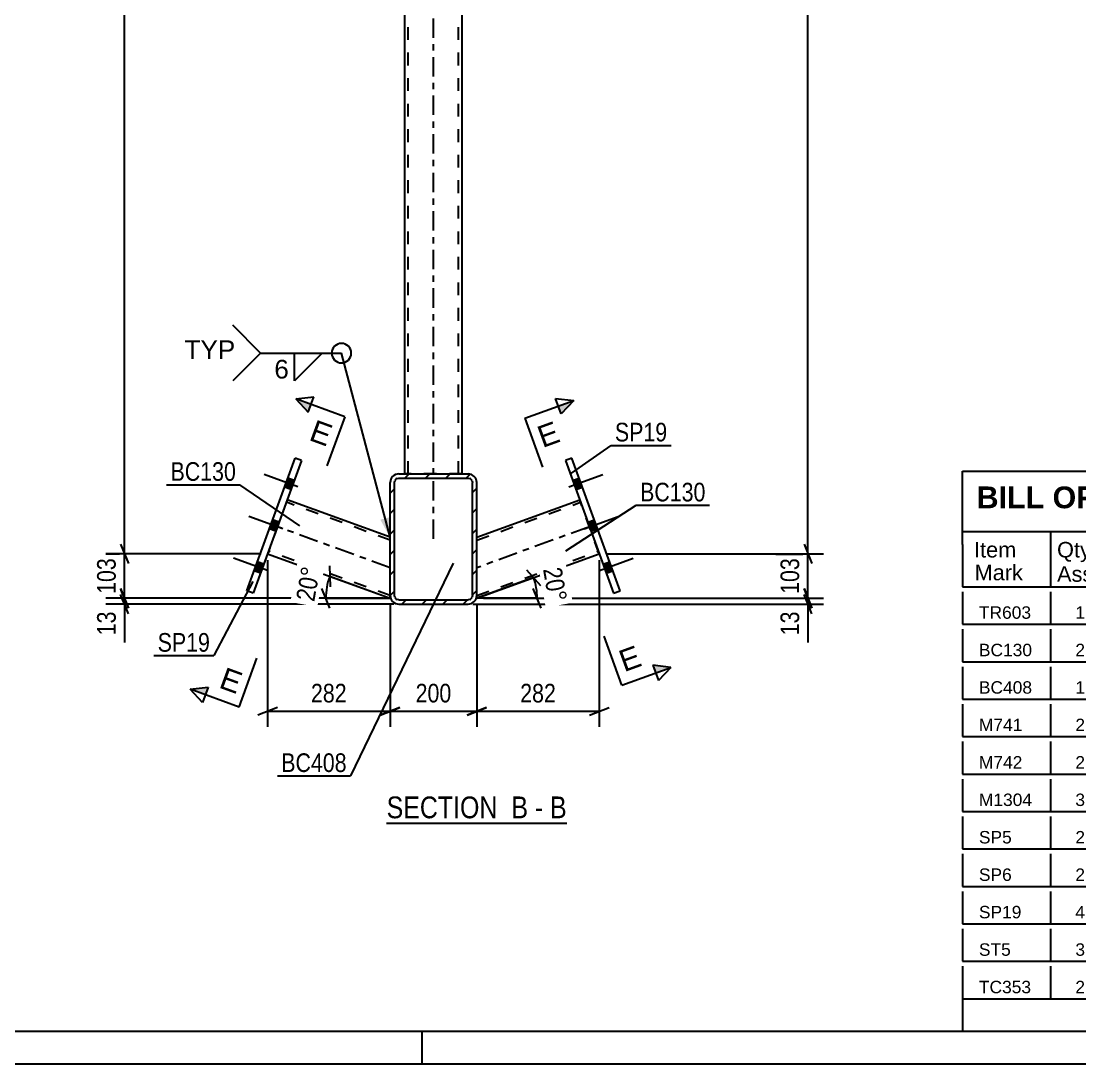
# Model space of a CAD drawing. Header units: millimetres. Extents: x 0 to 841, y 0 to 594.
# Drawn here: x 359.4 to 522, y 0 to 160.1 of the extents above; entities that cross this region are included whole.
import ezdxf

# ---------------------------------------------------------------- set-up
doc = ezdxf.new("R2010")
doc.units = ezdxf.units.MM
doc.linetypes.add('DXK_LINE_DOT2', pattern=[3.9198, 1.9599, -1.9599])
doc.linetypes.add('DXK_LINE_DOT3', pattern=[5.9187, 2.979, -0.9799, 0.9799, -0.9799])
doc.styles.add('Arial', font='arial.ttf', dxfattribs={"height": 0.2})
doc.styles.add('Arial Bold', font='arialbd.ttf', dxfattribs={"height": 0.2})
doc.styles.add('Arial Narrow', font='ARIALN.TTF', dxfattribs={"height": 0.2})

# ---------------------------------------------------------------- blocks, each defined once
blk = doc.blocks.new('Unknown-761543086-11718')
at = {"color": 7, "linetype": 'Continuous'}
for p, q in [((504, 91), (676, 91)), ((504, 79.75), (504, 91)), ((504, 81.75), (676, 81.75)), ((517.5, 81.75), (517.5, 73.25)), ((504, 79.75), (504, 74.75)), ((504, 74.75), (504, 73.25)), ((504, 73.25), (676, 73.25)), ((504, 72.48), (504, 67.5)), ((517.5, 72.48), (517.5, 67.5)), ((504, 67.5), (676, 67.5)), ((504, 66.73), (504, 61.75)), ((517.5, 66.73), (517.5, 61.75)), ((504, 61.75), (676, 61.75)), ((504, 60.98), (504, 56)), ((517.5, 60.98), (517.5, 56)), ((504, 56), (676, 56)), ((504, 55.23), (504, 50.25)), ((517.5, 55.23), (517.5, 50.25)), ((504, 50.25), (676, 50.25)), ((504, 49.48), (504, 44.5)), ((517.5, 49.48), (517.5, 44.5)), ((504, 44.5), (676, 44.5)), ((504, 43.73), (504, 38.75)), ((517.5, 43.73), (517.5, 38.75)), ((504, 38.75), (676, 38.75)), ((504, 37.98), (504, 33)), ((517.5, 37.98), (517.5, 33)), ((504, 33), (676, 33)), ((504, 32.23), (504, 27.25)), ((517.5, 32.23), (517.5, 27.25)), ((504, 27.25), (676, 27.25)), ((504, 26.48), (504, 21.5)), ((517.5, 26.48), (517.5, 21.5)), ((504, 21.5), (676, 21.5)), ((504, 20.73), (504, 15.75)), ((517.5, 20.73), (517.5, 15.75)), ((504, 15.75), (676, 15.75)), ((504, 14.98), (504, 10)), ((517.5, 14.98), (517.5, 10)), ((504, 10), (676, 10)), ((504, 10), (676, 10)), ((504, 10), (504, 5)), ((504, 5), (676, 5))]:
    blk.add_line(p, q, dxfattribs=at)
at = {"color": 7}
for s, height, style, p in [('BILL OF MATERIALS', 3.3405, 'Arial Bold', (506.15, 85.31)), ('Mark', 2.388, 'Arial', (505.84, 74.25))]:
    blk.add_text(s, height=height, dxfattribs=dict(at, style=style)).set_placement(p)
at = {"color": 7, "linetype": 'Continuous', "style": 'Arial'}
for s, height, p in [('Item', 2.388, (505.75, 77.75)), ('Qty./', 2.388, (518.5, 77.75)), ('Assembly', 2.388, (518.5, 74.02)), ('TR603', 1.91, (506.5, 68.34)), ('1', 1.91, (521.31, 68.34)), ('BC130', 1.91, (506.5, 62.59)), ('2', 1.91, (521.31, 62.59)), ('BC408', 1.91, (506.5, 56.84)), ('1', 1.91, (521.31, 56.84)), ('M741', 1.91, (506.5, 51.09)), ('2', 1.91, (521.31, 51.09)), ('M742', 1.91, (506.5, 45.34)), ('2', 1.91, (521.31, 45.34)), ('M1304', 1.91, (506.5, 39.59)), ('3', 1.91, (521.31, 39.59)), ('SP5', 1.91, (506.5, 33.84)), ('2', 1.91, (521.31, 33.84)), ('SP6', 1.91, (506.5, 28.09)), ('2', 1.91, (521.31, 28.09)), ('SP19', 1.91, (506.5, 22.34)), ('4', 1.91, (521.31, 22.34)), ('ST5', 1.91, (506.5, 16.59)), ('32', 1.91, (521.31, 16.59)), ('TC353', 1.91, (506.5, 10.84)), ('2', 1.91, (521.31, 10.84))]:
    blk.add_text(s, height=height, dxfattribs=at).set_placement(p)
blk = doc.blocks.new('Unknown-761543086-1133')
at = {"color": 5, "linetype": 'Continuous'}
for p, q in [((5, 5), (836, 5)), ((421, 0), (421, 5)), ((0, 0), (841, 0))]:
    blk.add_line(p, q, dxfattribs=at)
blk = doc.blocks.new('Unknown-761543086-14 - 3516')
at = {"color": 6, "linetype": 'Continuous'}
blk.add_line((415.56, 36.96), (443.21, 36.96), dxfattribs=at)
at = {"color": 0, "linetype": 'Continuous'}
for points in [[(433.67, 37.71), (433.67, 41.21), (415.56, 41.21), (415.56, 37.71)], [(437.28, 37.71), (437.28, 41.21), (434.72, 41.21), (434.72, 37.71)], [(439.6, 37.71), (439.6, 41.21), (438.33, 41.21), (438.33, 37.71)], [(443.21, 37.71), (443.21, 41.21), (440.65, 41.21), (440.65, 37.71)]]:
    blk.add_wipeout(points, dxfattribs=at)
at = {"color": 7, "linetype": 'Continuous', "style": 'Arial Narrow'}
for s, p in [('SECTION ', (415.56, 37.71)), ('B', (434.72, 37.71)), ('B', (440.65, 37.71)), ('-', (438.33, 37.71))]:
    blk.add_text(s, height=3.34, dxfattribs=at).set_placement(p)
blk = doc.blocks.new('Part-761543086-3535 - 3516')
at = {"color": 7, "linetype": 'DXK_LINE_DOT2'}
for p, q in [((400.3, 86.59), (397.29, 78.32)), ((416.08, 80.42), (400.16, 86.22)), ((416.08, 80.78), (416.08, 80.85)), ((416.08, 71.92), (416.08, 80.85)), ((416.08, 71.91), (397.42, 78.7))]:
    blk.add_line(p, q, dxfattribs=at)
at = {"color": 2, "linetype": 'Continuous'}
for p, q in [((416.08, 80.85), (400.3, 86.59)), ((397.29, 78.32), (416.08, 71.48)), ((416.08, 71.48), (416.08, 71.92))]:
    blk.add_line(p, q, dxfattribs=at)
at = {"color": 7, "linetype": 'DXK_LINE_DOT3'}
blk.add_line((416.08, 76.17), (398.79, 82.46), dxfattribs=at)
blk = doc.blocks.new('Part-761543086-3619 - 3516')
at = {"color": 7, "linetype": 'DXK_LINE_DOT3'}
blk.add_line((422.75, 80.59), (422.75, 293.25), dxfattribs=at)
at = {"color": 2, "linetype": 'Continuous'}
for p, q in [((418.35, 208.17), (418.35, 283.25)), ((427.15, 208.17), (427.15, 283.25)), ((418.35, 186.14), (418.35, 186.74)), ((427.15, 186.14), (427.15, 186.74)), ((418.35, 90.59), (418.35, 165.67)), ((427.15, 90.59), (427.15, 165.67))]:
    blk.add_line(p, q, dxfattribs=at)
at = {"color": 7, "linetype": 'DXK_LINE_DOT2'}
for p, q in [((418.35, 283.25), (427.15, 283.25)), ((418.88, 90.59), (418.88, 283.25)), ((426.61, 90.59), (426.61, 283.25)), ((418.35, 186.74), (418.35, 208.17)), ((427.15, 186.74), (427.15, 208.17)), ((418.35, 165.67), (418.35, 186.14)), ((427.15, 165.67), (427.15, 186.14)), ((427.15, 90.59), (418.35, 90.59)), ((418.35, 90.59), (418.43, 90.59))]:
    blk.add_line(p, q, dxfattribs=at)
blk = doc.blocks.new('Part-761543086-3570 - 3516')
at = {"color": 2, "linetype": 'Continuous'}
for p, q in [((429.41, 80.85), (445.2, 86.59)), ((429.41, 71.48), (448.21, 78.32)), ((429.41, 71.55), (429.41, 71.92)), ((429.41, 71.55), (429.41, 71.48))]:
    blk.add_line(p, q, dxfattribs=at)
at = {"color": 7, "linetype": 'DXK_LINE_DOT2'}
for p, q in [((429.41, 80.42), (445.34, 86.22)), ((448.21, 78.32), (445.2, 86.59)), ((429.41, 80.78), (429.41, 80.85)), ((429.41, 71.92), (429.41, 80.85)), ((429.41, 71.91), (448.07, 78.7))]:
    blk.add_line(p, q, dxfattribs=at)
at = {"color": 7, "linetype": 'DXK_LINE_DOT3'}
blk.add_line((446.7, 82.46), (429.41, 76.17), dxfattribs=at)
blk = doc.blocks.new('Part-761543086-3580 - 3516')
at = {"color": 2, "linetype": 'Continuous'}
for p, q in [((394.08, 72.64), (401.5, 93)), ((402.5, 92.64), (401.5, 93)), ((402.5, 92.64), (395.09, 72.28)), ((395.09, 72.28), (394.08, 72.64))]:
    blk.add_line(p, q, dxfattribs=at)
blk = doc.blocks.new('Part-761543086-3585 - 3516')
at = {"color": 2, "linetype": 'Continuous'}
for p, q in [((444, 93), (443, 92.64)), ((451.41, 72.64), (444, 93)), ((443, 92.64), (450.41, 72.28)), ((450.41, 72.28), (451.41, 72.64))]:
    blk.add_line(p, q, dxfattribs=at)
blk = doc.blocks.new('Bolt-761543086-3603 - 3516')
at = {"linetype": 'Continuous'}
for points in [[(400.88, 88.19), (401.38, 89.57), (400.38, 89.93), (399.88, 88.56)], [(400.88, 88.19), (401.38, 89.57), (400.38, 89.93), (399.88, 88.56)], [(400.88, 88.19), (401.38, 89.57), (400.38, 89.93), (399.88, 88.56)], [(398.54, 81.77), (399.04, 83.15), (398.04, 83.51), (397.54, 82.13)], [(398.54, 81.77), (399.04, 83.15), (398.04, 83.51), (397.54, 82.13)], [(396.2, 75.35), (396.71, 76.73), (395.7, 77.09), (395.2, 75.71)], [(396.2, 75.35), (396.71, 76.73), (395.7, 77.09), (395.2, 75.71)], [(396.2, 75.35), (396.71, 76.73), (395.7, 77.09), (395.2, 75.71)]]:
    blk.add_hatch(color=1, dxfattribs=at).paths.add_polyline_path(points)
at = {"color": 1, "linetype": 'Continuous'}
for p, q in [((401.94, 88.58), (396.74, 90.48)), ((401.94, 88.58), (396.74, 90.48)), ((401.94, 88.58), (396.74, 90.48)), ((401.38, 89.57), (400.38, 89.93)), ((401.38, 89.57), (400.38, 89.93)), ((401.38, 89.57), (400.38, 89.93)), ((400.88, 88.19), (399.88, 88.56)), ((400.88, 88.19), (399.88, 88.56)), ((400.88, 88.19), (399.88, 88.56)), ((399.61, 82.16), (394.41, 84.06)), ((399.61, 82.16), (394.41, 84.06)), ((399.04, 83.15), (398.04, 83.51)), ((399.04, 83.15), (398.04, 83.51)), ((398.54, 81.77), (397.54, 82.13)), ((398.54, 81.77), (397.54, 82.13)), ((397.27, 75.74), (392.07, 77.63)), ((397.27, 75.74), (392.07, 77.63)), ((397.27, 75.74), (392.07, 77.63)), ((396.71, 76.73), (395.7, 77.09)), ((396.71, 76.73), (395.7, 77.09)), ((396.71, 76.73), (395.7, 77.09)), ((396.2, 75.35), (395.2, 75.71)), ((396.2, 75.35), (395.2, 75.71)), ((396.2, 75.35), (395.2, 75.71))]:
    blk.add_line(p, q, dxfattribs=at)
blk = doc.blocks.new('Bolt-761543086-3604 - 3516')
at = {"linetype": 'Continuous'}
for points in [[(444.12, 89.57), (444.62, 88.19), (445.62, 88.56), (445.12, 89.93)], [(444.12, 89.57), (444.62, 88.19), (445.62, 88.56), (445.12, 89.93)], [(444.12, 89.57), (444.62, 88.19), (445.62, 88.56), (445.12, 89.93)], [(446.45, 83.15), (446.95, 81.77), (447.96, 82.13), (447.46, 83.51)], [(446.45, 83.15), (446.95, 81.77), (447.96, 82.13), (447.46, 83.51)], [(448.79, 76.73), (449.29, 75.35), (450.29, 75.71), (449.79, 77.09)], [(448.79, 76.73), (449.29, 75.35), (450.29, 75.71), (449.79, 77.09)], [(448.79, 76.73), (449.29, 75.35), (450.29, 75.71), (449.79, 77.09)]]:
    blk.add_hatch(color=1, dxfattribs=at).paths.add_polyline_path(points)
at = {"color": 1, "linetype": 'Continuous'}
for p, q in [((443.55, 88.58), (448.75, 90.48)), ((443.55, 88.58), (448.75, 90.48)), ((443.55, 88.58), (448.75, 90.48)), ((444.12, 89.57), (445.12, 89.93)), ((444.12, 89.57), (445.12, 89.93)), ((444.12, 89.57), (445.12, 89.93)), ((444.62, 88.19), (445.62, 88.56)), ((444.62, 88.19), (445.62, 88.56)), ((444.62, 88.19), (445.62, 88.56)), ((445.89, 82.16), (451.09, 84.06)), ((445.89, 82.16), (451.09, 84.06)), ((446.45, 83.15), (447.46, 83.51)), ((446.45, 83.15), (447.46, 83.51)), ((446.95, 81.77), (447.96, 82.13)), ((446.95, 81.77), (447.96, 82.13)), ((448.23, 75.74), (453.43, 77.63)), ((448.23, 75.74), (453.43, 77.63)), ((448.23, 75.74), (453.43, 77.63)), ((448.79, 76.73), (449.79, 77.09)), ((448.79, 76.73), (449.79, 77.09)), ((448.79, 76.73), (449.79, 77.09)), ((449.29, 75.35), (450.29, 75.71)), ((449.29, 75.35), (450.29, 75.71)), ((449.29, 75.35), (450.29, 75.71))]:
    blk.add_line(p, q, dxfattribs=at)
blk = doc.blocks.new('Part-761543086-3629 - 3516')
at = {"linetype": 'Continuous'}
h = blk.add_hatch(dxfattribs=at)
h.set_pattern_fill('', scale=0.7, style=0, pattern_type=0)
h.set_pattern_definition([(45, (416.0813, 71.9188), (-1.57154, 1.57154), [])])
h.paths.add_polyline_path([(416.08, 89.25), (416.08, 71.92), (416.18, 71.41), (416.47, 70.98), (416.9, 70.69), (417.41, 70.59), (428.08, 70.59), (428.59, 70.69), (429.02, 70.98), (429.31, 71.41), (429.41, 71.92), (429.41, 89.25), (429.31, 89.76), (429.02, 90.19), (428.59, 90.48), (428.08, 90.59), (417.41, 90.59), (416.9, 90.48), (416.47, 90.19), (416.18, 89.76)])
h.paths.add_polyline_path([(416.94, 89.72), (417.16, 89.87), (417.41, 89.92), (428.08, 89.92), (428.34, 89.87), (428.55, 89.72), (428.7, 89.51), (428.75, 89.25), (428.75, 71.92), (428.7, 71.66), (428.55, 71.45), (428.34, 71.3), (428.08, 71.25), (417.41, 71.25), (417.16, 71.3), (416.94, 71.45), (416.8, 71.66), (416.75, 71.92), (416.75, 89.25), (416.8, 89.51)])
at = {"color": 2, "linetype": 'Continuous'}
for p, q in [((416.18, 89.76), (416.08, 89.25)), ((416.75, 89.25), (416.8, 89.51)), ((417.41, 90.59), (416.9, 90.48)), ((417.16, 89.87), (417.41, 89.92)), ((417.41, 90.59), (417.41, 90.59)), ((417.41, 90.59), (428.08, 90.59)), ((417.41, 89.92), (417.41, 89.92)), ((417.41, 89.92), (428.08, 89.92)), ((428.08, 90.59), (428.08, 90.59)), ((428.59, 90.48), (428.08, 90.59)), ((428.08, 89.92), (428.08, 89.92)), ((428.08, 89.92), (428.34, 89.87)), ((428.7, 89.51), (428.75, 89.25)), ((429.41, 89.25), (429.31, 89.76)), ((416.08, 89.25), (416.08, 89.25)), ((416.08, 71.92), (416.08, 89.25)), ((416.75, 89.25), (416.75, 89.25)), ((416.75, 71.92), (416.75, 89.25)), ((428.75, 89.25), (428.75, 89.25)), ((428.75, 71.92), (428.75, 89.25)), ((429.41, 89.25), (429.41, 89.25)), ((429.41, 71.92), (429.41, 89.25)), ((416.08, 71.92), (416.08, 71.92)), ((416.08, 71.92), (416.18, 71.41)), ((416.75, 71.92), (416.75, 71.92)), ((416.8, 71.66), (416.75, 71.92)), ((428.75, 71.92), (428.7, 71.66)), ((428.75, 71.92), (428.75, 71.92)), ((429.31, 71.41), (429.41, 71.92)), ((429.41, 71.92), (429.41, 71.92)), ((416.9, 70.69), (417.41, 70.59)), ((417.41, 71.25), (417.16, 71.3)), ((417.41, 71.25), (417.41, 71.25)), ((417.41, 71.25), (428.08, 71.25)), ((417.41, 70.59), (417.41, 70.59)), ((417.41, 70.59), (428.08, 70.59)), ((428.34, 71.3), (428.08, 71.25)), ((428.08, 71.25), (428.08, 71.25)), ((428.08, 70.59), (428.59, 70.69)), ((428.08, 70.59), (428.08, 70.59))]:
    blk.add_line(p, q, dxfattribs=at)
for centre, radius, start, end in [((417.41, 89.25), 1.33, 112.5, 157.5), ((417.41, 89.25), 0.667, 112.5, 157.5), ((428.08, 89.25), 0.667, 22.5, 67.5), ((428.08, 89.25), 1.33, 22.5, 67.5), ((417.41, 71.92), 0.667, 202.5, 247.5), ((428.08, 71.92), 0.667, 292.5, 337.5), ((417.41, 71.92), 1.33, 202.5, 247.5), ((428.08, 71.92), 1.33, 292.5, 337.5)]:
    blk.add_arc(centre, radius, start, end, dxfattribs=at)
blk = doc.blocks.new('StraightDimension-761543086-3774 - 3516')
at = {"color": 7, "linetype": 'Continuous'}
for p, q in [((479.65, 79.82), (480.85, 76.82)), ((449.21, 78.32), (482.65, 78.32)), ((480.25, 71.48), (480.25, 78.32)), ((480.85, 69.98), (479.65, 72.98)), ((430.41, 71.48), (482.65, 71.48))]:
    blk.add_line(p, q, dxfattribs=at)
at = {"color": 0}
blk.add_wipeout([(479.5, 78.25), (475.3, 78.25), (475.3, 71.56), (479.5, 71.56)], dxfattribs=at)
at = {"color": 3, "style": 'Arial Narrow'}
blk.add_text('103', height=2.863, rotation=90.0002, dxfattribs=at).set_placement((478.9, 72.16))
blk = doc.blocks.new('StraightDimension-761543086-3718 - 3516')
at = {"color": 7, "linetype": 'Continuous'}
for p, q in [((374.71, 79.82), (375.91, 76.82)), ((396.29, 78.32), (372.46, 78.32)), ((375.31, 71.48), (375.31, 78.32)), ((375.91, 69.98), (374.71, 72.98)), ((415.08, 71.48), (372.46, 71.48))]:
    blk.add_line(p, q, dxfattribs=at)
at = {"color": 0}
blk.add_wipeout([(374.56, 78.25), (370.36, 78.25), (370.36, 71.56), (374.56, 71.56)], dxfattribs=at)
at = {"color": 3, "style": 'Arial Narrow'}
blk.add_text('103', height=2.863, rotation=90.0002, dxfattribs=at).set_placement((373.96, 72.16))
blk = doc.blocks.new('StraightDimension-761543086-3654 - 3516')
at = {"color": 7, "linetype": 'Continuous'}
for p, q in [((416.08, 70.48), (416.08, 51.74)), ((429.41, 70.48), (429.41, 51.74)), ((417.58, 54.74), (414.58, 53.54)), ((416.08, 54.14), (429.41, 54.14)), ((427.91, 53.54), (430.91, 54.74))]:
    blk.add_line(p, q, dxfattribs=at)
at = {"color": 0}
blk.add_wipeout([(426.09, 54.89), (426.09, 59.09), (419.41, 59.09), (419.41, 54.89)], dxfattribs=at)
at = {"color": 3, "style": 'Arial Narrow'}
blk.add_text('200', height=2.863, dxfattribs=at).set_placement((420.01, 55.49))
blk = doc.blocks.new('StraightDimension-761543086-3728 - 3516')
at = {"color": 7, "linetype": 'Continuous'}
for p, q in [((415.08, 295.85), (372.46, 295.85)), ((375.91, 294.35), (374.71, 297.35)), ((375.31, 78.32), (375.31, 295.85)), ((374.71, 79.82), (375.91, 76.82)), ((396.29, 78.32), (372.46, 78.32))]:
    blk.add_line(p, q, dxfattribs=at)
at = {"color": 0}
blk.add_wipeout([(374.56, 191.34), (370.36, 191.34), (370.36, 182.83), (374.56, 182.83)], dxfattribs=at)
at = {"color": 3, "style": 'Arial Narrow'}
blk.add_text('3263', height=2.863, rotation=90.0002, dxfattribs=at).set_placement((373.96, 183.43))
blk = doc.blocks.new('StraightDimension-761543086-3664 - 3516')
at = {"color": 7, "linetype": 'Continuous'}
for p, q in [((397.29, 77.32), (397.29, 51.74)), ((416.08, 70.48), (416.08, 51.74)), ((398.79, 54.74), (395.79, 53.54)), ((397.29, 54.14), (416.08, 54.14)), ((414.58, 53.54), (417.58, 54.74))]:
    blk.add_line(p, q, dxfattribs=at)
at = {"color": 0}
blk.add_wipeout([(410.03, 54.89), (410.03, 59.09), (403.34, 59.09), (403.34, 54.89)], dxfattribs=at)
at = {"color": 3, "style": 'Arial Narrow'}
blk.add_text('282', height=2.863, dxfattribs=at).set_placement((403.94, 55.49))
blk = doc.blocks.new('StraightDimension-761543086-3764 - 3516')
at = {"color": 7, "linetype": 'Continuous'}
for p, q in [((479.65, 72.98), (480.85, 69.98)), ((480.85, 69.09), (479.65, 72.09)), ((428.81, 70.59), (482.65, 70.59)), ((430.41, 71.48), (482.65, 71.48)), ((480.25, 70.59), (480.25, 71.48))]:
    blk.add_line(p, q, dxfattribs=at)
at = {"color": 0}
blk.add_wipeout([(479.5, 70.06), (475.3, 70.06), (475.3, 65.2), (479.5, 65.2)], dxfattribs=at)
at = {"color": 7, "linetype": 'Continuous'}
blk.add_line((480.25, 70.59), (480.25, 64.68), dxfattribs=at)
blk.add_line((480.25, 70.59), (480.25, 64.68), dxfattribs=at)
at = {"color": 3, "style": 'Arial Narrow'}
blk.add_text('13', height=2.863, rotation=90.0002, dxfattribs=at).set_placement((478.9, 65.8))
blk = doc.blocks.new('AngleDimension-761543086-3636 - 3516')
at = {"color": 7, "linetype": 'Continuous'}
for p, q in [((437.05, 75.86), (439.2, 73.45)), ((438.13, 74.66), (429.41, 71.49)), ((439.28, 69.99), (438.08, 72.99)), ((438.68, 71.49), (429.41, 71.49)), ((430.41, 71.49), (438.68, 71.49))]:
    blk.add_line(p, q, dxfattribs=at)
blk.add_arc((429.41, 71.49), 9.27, 0, 20, dxfattribs=at)
at = {"color": 0}
blk.add_wipeout([(439.99, 70.07), (444.13, 70.8), (443.01, 77.16), (438.87, 76.43)], dxfattribs=at)
at = {"color": 3, "style": 'Arial Narrow'}
blk.add_text('20°', height=2.863, rotation=-80.0021, dxfattribs=at).set_placement((439.56, 75.95))
blk = doc.blocks.new('StraightDimension-761543086-3708 - 3516')
at = {"color": 7, "linetype": 'Continuous'}
for p, q in [((374.71, 72.98), (375.91, 69.98)), ((375.91, 69.09), (374.71, 72.09)), ((415.08, 71.48), (372.46, 71.48)), ((416.68, 70.59), (372.46, 70.59)), ((375.31, 70.59), (375.31, 71.48))]:
    blk.add_line(p, q, dxfattribs=at)
at = {"color": 0}
blk.add_wipeout([(374.56, 70.06), (370.36, 70.06), (370.36, 65.2), (374.56, 65.2)], dxfattribs=at)
at = {"color": 7, "linetype": 'Continuous'}
blk.add_line((375.31, 70.59), (375.31, 64.68), dxfattribs=at)
blk.add_line((375.31, 70.59), (375.31, 64.68), dxfattribs=at)
at = {"color": 3, "style": 'Arial Narrow'}
blk.add_text('13', height=2.863, rotation=90.0002, dxfattribs=at).set_placement((373.96, 65.8))
blk = doc.blocks.new('StraightDimension-761543086-3644 - 3516')
at = {"color": 7, "linetype": 'Continuous'}
for p, q in [((448.21, 77.32), (448.21, 51.74)), ((429.41, 70.48), (429.41, 51.74)), ((430.91, 54.74), (427.91, 53.54)), ((429.41, 54.14), (448.21, 54.14)), ((446.71, 53.54), (449.71, 54.74))]:
    blk.add_line(p, q, dxfattribs=at)
at = {"color": 0}
blk.add_wipeout([(442.15, 54.89), (442.15, 59.09), (435.47, 59.09), (435.47, 54.89)], dxfattribs=at)
at = {"color": 3, "style": 'Arial Narrow'}
blk.add_text('282', height=2.863, dxfattribs=at).set_placement((436.07, 55.49))
blk = doc.blocks.new('AngleDimension-761543086-3675 - 3516')
at = {"color": 7, "linetype": 'Continuous'}
for p, q in [((406.77, 76.47), (406.87, 73.24)), ((406.82, 74.86), (416.08, 71.48)), ((406.82, 69.98), (405.62, 72.98)), ((415.08, 71.48), (406.22, 71.48)), ((406.22, 71.48), (416.08, 71.48))]:
    blk.add_line(p, q, dxfattribs=at)
blk.add_arc((416.08, 71.48), 9.86, 160.0001, 180, dxfattribs=at)
at = {"color": 0}
blk.add_wipeout([(406.05, 76.53), (401.91, 77.26), (400.79, 70.9), (404.92, 70.17)], dxfattribs=at)
at = {"color": 3, "style": 'Arial Narrow'}
blk.add_text('20°', height=2.863, rotation=80.0021, dxfattribs=at).set_placement((404.44, 70.87))
blk = doc.blocks.new('StraightDimension-761543086-3784 - 3516')
at = {"color": 7, "linetype": 'Continuous'}
for p, q in [((430.41, 295.85), (482.65, 295.85)), ((480.85, 294.35), (479.65, 297.35)), ((480.25, 78.32), (480.25, 295.85)), ((479.65, 79.82), (480.85, 76.82)), ((449.21, 78.32), (482.65, 78.32))]:
    blk.add_line(p, q, dxfattribs=at)
at = {"color": 0}
blk.add_wipeout([(479.5, 191.34), (475.3, 191.34), (475.3, 182.83), (479.5, 182.83)], dxfattribs=at)
at = {"color": 3, "style": 'Arial Narrow'}
blk.add_text('3263', height=2.863, rotation=90.0002, dxfattribs=at).set_placement((478.9, 183.43))
blk = doc.blocks.new('Mark-761543086-3531 - 3516')
at = {"color": 0}
blk.add_wipeout([(392.43, 89.52), (392.43, 92.52), (382.38, 92.52), (382.38, 89.52)], dxfattribs=at)
blk.add_wipeout([(392.43, 89.52), (392.43, 92.52), (382.38, 92.52), (382.38, 89.52)], dxfattribs=at)
at = {"color": 30, "linetype": 'Continuous'}
for p in [(381.78, 88.92), (402.21, 82.63)]:
    blk.add_line(p, (393.03, 88.92), dxfattribs=at)
at = {"color": 3, "style": 'Arial Narrow'}
blk.add_text('BC130', height=2.863, dxfattribs=at).set_placement((382.38, 89.52))
blk = doc.blocks.new('Mark-761543086-3566 - 3516')
at = {"color": 0}
blk.add_wipeout([(464.52, 86.36), (464.52, 89.36), (454.48, 89.36), (454.48, 86.36)], dxfattribs=at)
blk.add_wipeout([(464.52, 86.36), (464.52, 89.36), (454.48, 89.36), (454.48, 86.36)], dxfattribs=at)
at = {"color": 30, "linetype": 'Continuous'}
for p, q in [((443.05, 78.76), (453.88, 85.76)), ((453.88, 85.76), (465.12, 85.76))]:
    blk.add_line(p, q, dxfattribs=at)
at = {"color": 3, "style": 'Arial Narrow'}
blk.add_text('BC130', height=2.863, dxfattribs=at).set_placement((454.48, 86.36))
blk = doc.blocks.new('SectionMark-761543086-3845 - 3516')
at = {"linetype": 'Continuous'}
for points in [[(442.36, 99.83), (441.93, 101.01), (444.28, 101.86)], [(456.85, 60.02), (456.42, 61.19), (459.2, 60.87)]]:
    blk.add_hatch(color=6, dxfattribs=at).paths.add_polyline_path(points)
at = {"color": 6, "linetype": 'Continuous'}
for p, q in [((442.36, 99.83), (441.5, 102.18)), ((441.5, 102.18), (444.28, 101.86)), ((444.28, 101.86), (442.36, 99.83)), ((459.2, 60.87), (456.42, 61.19)), ((456.42, 61.19), (457.28, 58.84)), ((459.2, 60.87), (457.28, 58.84))]:
    blk.add_line(p, q, dxfattribs=at)
at = {"color": 0, "linetype": 'Continuous'}
for points in [[(442.42, 95.6), (441.22, 98.89), (438.3, 97.83), (439.5, 94.54)], [(454.95, 61.19), (453.75, 64.47), (450.83, 63.41), (452.02, 60.12)]]:
    blk.add_wipeout(points, dxfattribs=at)
at = {"color": 6, "linetype": 'Continuous'}
for p, q in [((436.76, 99.13), (444.28, 101.86)), ((436.76, 99.13), (439.5, 91.61)), ((451.68, 58.13), (448.95, 65.65)), ((451.68, 58.13), (459.2, 60.87))]:
    blk.add_line(p, q, dxfattribs=at)
at = {"color": 3, "linetype": 'Continuous', "style": 'Arial'}
for p in [(439.5, 94.54), (452.02, 60.12)]:
    blk.add_text('E', height=3.34, rotation=20.002, dxfattribs=at).set_placement(p)
blk = doc.blocks.new('Mark-761543086-3576 - 3516')
at = {"color": 0}
blk.add_wipeout([(388.44, 63.28), (388.44, 66.28), (380.4, 66.28), (380.4, 63.28)], dxfattribs=at)
blk.add_wipeout([(388.44, 63.28), (388.44, 66.28), (380.4, 66.28), (380.4, 63.28)], dxfattribs=at)
at = {"color": 30, "linetype": 'Continuous'}
for p in [(395.04, 74.04), (379.8, 62.68)]:
    blk.add_line(p, (389.04, 62.68), dxfattribs=at)
at = {"color": 3, "style": 'Arial Narrow'}
blk.add_text('SP19', height=2.863, dxfattribs=at).set_placement((380.4, 63.28))
blk = doc.blocks.new('Mark-761543086-3581 - 3516')
at = {"color": 0}
blk.add_wipeout([(458.65, 95.57), (458.65, 98.57), (450.61, 98.57), (450.61, 95.57)], dxfattribs=at)
blk.add_wipeout([(458.65, 95.57), (458.65, 98.57), (450.61, 98.57), (450.61, 95.57)], dxfattribs=at)
at = {"color": 30, "linetype": 'Continuous'}
for p, q in [((443.96, 90.7), (450.01, 94.97)), ((450.01, 94.97), (459.25, 94.97))]:
    blk.add_line(p, q, dxfattribs=at)
at = {"color": 3, "style": 'Arial Narrow'}
blk.add_text('SP19', height=2.863, dxfattribs=at).set_placement((450.61, 95.57))
blk = doc.blocks.new('WeldMark-761543086-3849 - 3516')
at = {"linetype": 'Continuous'}
blk.add_hatch(color=30, dxfattribs=at).paths.add_polyline_path([(416.04, 83.94), (416.08, 80.85), (414.59, 83.56)])
at = {"color": 3, "linetype": 'Continuous'}
for q in [(391.92, 113.42), (391.92, 104.85)]:
    blk.add_line((396.21, 109.13), q, dxfattribs=at)
at = {"color": 30, "linetype": 'Continuous'}
blk.add_line((416.08, 80.85), (408.63, 109.13), dxfattribs=at)
at = {"color": 3, "linetype": 'Continuous'}
for start, end in [(90, 270), (270, 90)]:
    blk.add_arc((408.63, 109.13), 1.5, start, end, dxfattribs=at)
at = {"color": 0}
blk.add_wipeout([(400.73, 105.03), (400.73, 108.43), (398.11, 108.43), (398.11, 105.03)], dxfattribs=at)
at = {"color": 30, "linetype": 'Continuous'}
blk.add_line((396.21, 109.13), (408.63, 109.13), dxfattribs=at)
at = {"color": 3, "linetype": 'Continuous'}
for p, q in [((401.39, 109.13), (405.68, 109.13)), ((405.68, 109.13), (401.39, 104.85)), ((401.39, 104.85), (401.39, 109.13))]:
    blk.add_line(p, q, dxfattribs=at)
at = {"color": 3, "style": 'Arial'}
blk.add_text('6', height=2.87, dxfattribs=at).set_placement((398.31, 105.23))
at = {"color": 0, "linetype": 'Continuous'}
blk.add_wipeout([(392.31, 108.23), (392.31, 111.23), (384.53, 111.23), (384.53, 108.23)], dxfattribs=at)
blk.add_wipeout([(392.31, 108.23), (392.31, 111.23), (384.53, 111.23), (384.53, 108.23)], dxfattribs=at)
at = {"color": 3, "linetype": 'Continuous', "style": 'Arial'}
blk.add_text('TYP', height=2.865, dxfattribs=at).set_placement((384.53, 108.23))
blk = doc.blocks.new('Mark-761543086-3625 - 3516')
at = {"color": 0}
blk.add_wipeout([(409.43, 44.81), (409.43, 47.81), (399.38, 47.81), (399.38, 44.81)], dxfattribs=at)
blk.add_wipeout([(409.43, 44.81), (409.43, 47.81), (399.38, 47.81), (399.38, 44.81)], dxfattribs=at)
at = {"color": 30, "linetype": 'Continuous'}
for p in [(425.77, 76.87), (398.78, 44.21)]:
    blk.add_line(p, (410.03, 44.21), dxfattribs=at)
at = {"color": 3, "style": 'Arial Narrow'}
blk.add_text('BC408', height=2.863, dxfattribs=at).set_placement((399.38, 44.81))
blk = doc.blocks.new('SectionMark-761543086-3847 - 3516')
at = {"linetype": 'Continuous'}
for points in [[(403.96, 101.24), (403.53, 100.07), (401.61, 102.1)], [(388.16, 57.83), (387.73, 56.65), (385.38, 57.51)]]:
    blk.add_hatch(color=6, dxfattribs=at).paths.add_polyline_path(points)
at = {"color": 6, "linetype": 'Continuous'}
for p, q in [((401.61, 102.1), (404.39, 102.41)), ((403.53, 100.07), (404.39, 102.41)), ((401.61, 102.1), (403.53, 100.07)), ((385.38, 57.51), (388.16, 57.83)), ((387.3, 55.48), (385.38, 57.51)), ((388.16, 57.83), (387.3, 55.48))]:
    blk.add_line(p, q, dxfattribs=at)
at = {"color": 0, "linetype": 'Continuous'}
for points in [[(406.39, 94.77), (407.59, 98.06), (404.67, 99.12), (403.47, 95.83)], [(392.56, 56.76), (393.76, 60.05), (390.83, 61.11), (389.64, 57.82)]]:
    blk.add_wipeout(points, dxfattribs=at)
at = {"color": 6, "linetype": 'Continuous'}
for p, q in [((409.13, 99.36), (401.61, 102.1)), ((409.13, 99.36), (406.39, 91.84)), ((392.9, 54.77), (395.64, 62.29)), ((392.9, 54.77), (385.38, 57.51))]:
    blk.add_line(p, q, dxfattribs=at)
at = {"color": 3, "linetype": 'Continuous', "style": 'Arial'}
for p in [(403.47, 95.83), (389.64, 57.82)]:
    blk.add_text('E', height=3.34, rotation=-20.002, dxfattribs=at).set_placement(p)

msp = doc.modelspace()

# ---------------------------------------------------------------- block references
for name in ['Unknown-761543086-1133', 'Part-761543086-3619 - 3516', 'Part-761543086-3580 - 3516', 'Part-761543086-3585 - 3516', 'Bolt-761543086-3603 - 3516', 'Part-761543086-3629 - 3516', 'Bolt-761543086-3604 - 3516', 'Unknown-761543086-11718', 'Part-761543086-3535 - 3516', 'Part-761543086-3570 - 3516']:
    msp.add_blockref(name, (0, 0))

# ---------------------------------------------------------------- next in the draw order: block references
for name in ['StraightDimension-761543086-3718 - 3516', 'StraightDimension-761543086-3774 - 3516', 'Unknown-761543086-14 - 3516']:
    msp.add_blockref(name, (0, 0))

# ---------------------------------------------------------------- next in the draw order: block references
for name in ['StraightDimension-761543086-3728 - 3516', 'StraightDimension-761543086-3654 - 3516']:
    msp.add_blockref(name, (0, 0))

# ---------------------------------------------------------------- next in the draw order: block references
for name in ['Mark-761543086-3531 - 3516', 'StraightDimension-761543086-3664 - 3516', 'StraightDimension-761543086-3764 - 3516']:
    msp.add_blockref(name, (0, 0))

# ---------------------------------------------------------------- next in the draw order: block references
for name in ['WeldMark-761543086-3849 - 3516', 'AngleDimension-761543086-3636 - 3516', 'StraightDimension-761543086-3708 - 3516']:
    msp.add_blockref(name, (0, 0))

# ---------------------------------------------------------------- next in the draw order: block references
for name in ['AngleDimension-761543086-3675 - 3516', 'StraightDimension-761543086-3644 - 3516', 'Mark-761543086-3576 - 3516']:
    msp.add_blockref(name, (0, 0))

# ---------------------------------------------------------------- next in the draw order: block references
for name in ['StraightDimension-761543086-3784 - 3516', 'Mark-761543086-3625 - 3516']:
    msp.add_blockref(name, (0, 0))

# ---------------------------------------------------------------- next in the draw order: block references
for name in ['SectionMark-761543086-3847 - 3516', 'Mark-761543086-3566 - 3516']:
    msp.add_blockref(name, (0, 0))

# ---------------------------------------------------------------- next in the draw order: block references
msp.add_blockref('SectionMark-761543086-3845 - 3516', (0, 0))

# ---------------------------------------------------------------- next in the draw order: block references
msp.add_blockref('Mark-761543086-3581 - 3516', (0, 0))

doc.saveas('drawing.dxf')
